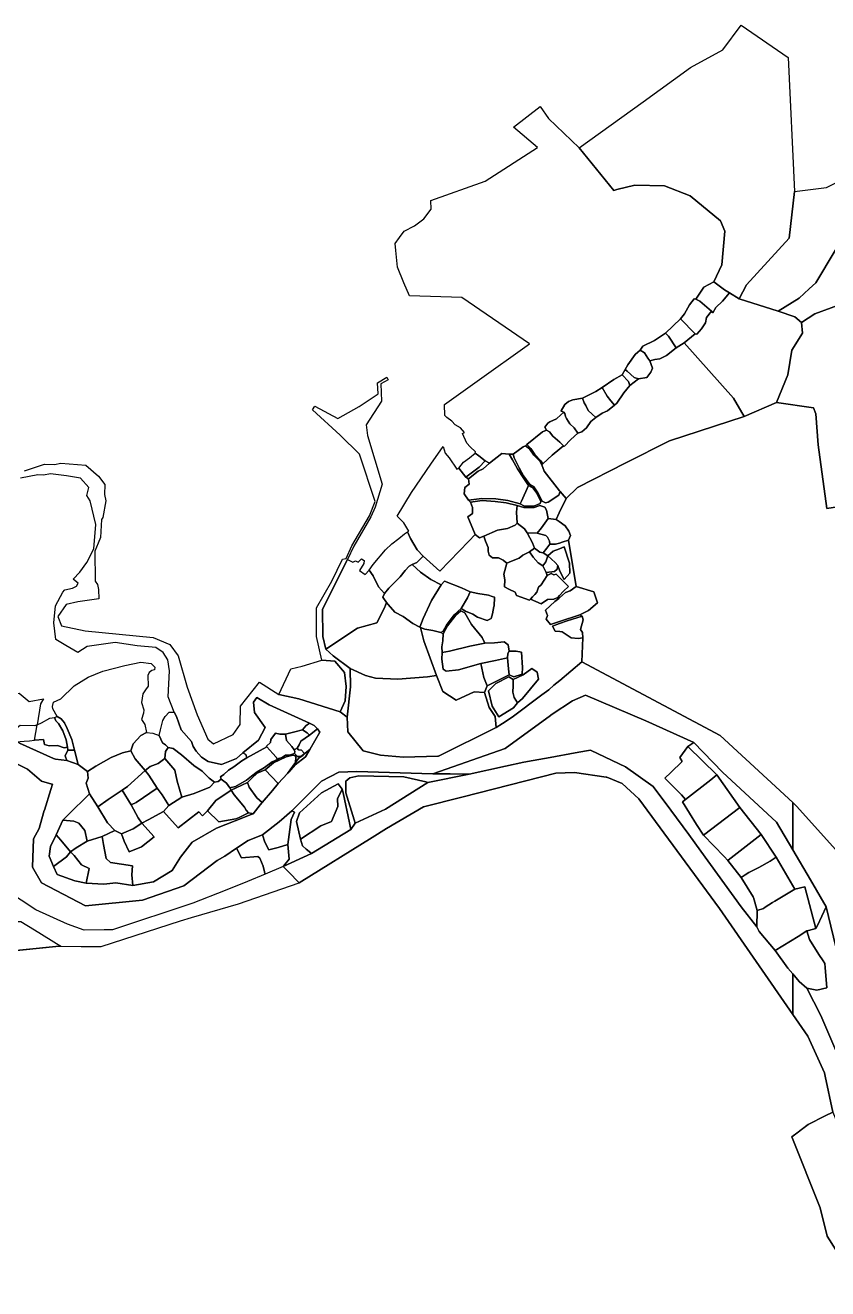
# Model space of a CAD drawing. Extents: x 544494 to 549037, y 1840490 to 1845220.
# Drawn here: x 546575 to 547019, y 1842071 to 1842772 of the extents above; entities that cross this region are included whole.
import ezdxf

# ---------------------------------------------------------------- set-up
doc = ezdxf.new("R2010")
doc.units = 0
doc.layers.add('Level 30', color=7, linetype='Continuous')

msp = doc.modelspace()

# ---------------------------------------------------------------- linework, layer by layer
at = {"layer": 'Level 30'}
for points in [[(546997.48, 1842753.92), (547001.06, 1842679.57), (546997.97, 1842653.77), (546974.4, 1842627.83), (546970.32, 1842620.04), (546964.9, 1842623.49), (546962.23, 1842625.04), (546956.35, 1842629.44), (546960.68, 1842638.98), (546962.32, 1842657.63), (546959.98, 1842663.26), (546943.18, 1842677.21), (546928.99, 1842682.68), (546912.44, 1842683.05), (546902.4787, 1842680.6131), (546900.79, 1842680.2), (546881.54, 1842703.78), (546917.0007, 1842729.2892), (546943.4, 1842748.28), (546961.19, 1842758.23), (546971.33, 1842771.76)], [(547045.33, 1842737.49), (547049.0336, 1842737.5961), (547069.76, 1842738.19), (547071.2473, 1842738.0392), (547088.6, 1842736.28), (547087.78, 1842695.28), (547053.63, 1842682.7), (547046.14, 1842678.19), (547033.78, 1842663.88), (547012.85, 1842629.02), (547009.13, 1842625.61), (547003.52, 1842620.47), (546991.85, 1842613.19), (546970.32, 1842620.04), (546974.4, 1842627.83), (546997.97, 1842653.77), (547001.06, 1842679.57), (547018.8, 1842681.76), (547050.96, 1842698.12), (547050.98, 1842701.75), (547027.06, 1842720.93)], [(546960.68, 1842638.98), (546956.35, 1842629.44), (546950.79, 1842626.49), (546946.21, 1842619.91), (546945.29, 1842620.15), (546942.85, 1842616.75), (546940.09, 1842611.76), (546937.84, 1842608.95), (546929.5, 1842601.04), (546923.31, 1842597.05), (546916.94, 1842593.83), (546915.48, 1842591.59), (546914.14, 1842590.44), (546912.67, 1842589.22), (546908.61, 1842583.42), (546907.02, 1842580.98), (546905.41, 1842577.9), (546900.76, 1842575.37), (546894.39, 1842570.84), (546890.84, 1842568.68), (546883.5, 1842565), (546878.1, 1842564.12), (546875.62, 1842563.1), (546873.61, 1842561.46), (546871.5492, 1842558.0065), (546871.42, 1842557.79), (546871.533, 1842557.7589), (546873.13, 1842557.32), (546871.4006, 1842555.7277), (546868.97, 1842553.49), (546865.43, 1842551.82), (546864.31, 1842551.18), (546862.56, 1842548.85), (546863.54, 1842547.32), (546861.19, 1842546.34), (546852.5, 1842539.36), (546851.77, 1842538.54), (546850.64, 1842538.02), (546844.94, 1842533.96), (546842.75, 1842533.88), (546838.72, 1842534.3), (546831.81, 1842528.95), (546829.55, 1842530.25), (546825.92, 1842532.95), (546823.88, 1842534.52), (546824.16, 1842535.22), (546821.11, 1842537.95), (546819.26, 1842539.97), (546817.01, 1842545.4), (546817.96, 1842546.03), (546815.88, 1842548.56), (546812.79, 1842550.29), (546811.04, 1842552.18), (546808.3, 1842554.34), (546807.15, 1842555.36), (546806.93, 1842561.53), (546825.1, 1842574.5), (546854.03, 1842595.06), (546816.64, 1842620.88), (546787.48, 1842621.8), (546784.47, 1842629.03), (546780.85, 1842637.72), (546779.88, 1842646.9), (546779.56, 1842650.78), (546781.93, 1842654.01), (546784.58, 1842657.59), (546790.34, 1842660.61), (546795.5, 1842664.35), (546799.55, 1842669.76), (546799.38, 1842674.56), (546829.4, 1842685.32), (546858.43, 1842703.9), (546845.16, 1842715.26), (546860.07, 1842726.76), (546864.53, 1842720.13), (546881.54, 1842703.78), (546900.79, 1842680.2), (546902.4787, 1842680.6131), (546912.44, 1842683.05), (546928.99, 1842682.68), (546943.18, 1842677.21), (546959.98, 1842663.26), (546962.32, 1842657.63)], [(547087.78, 1842695.28), (547084.76, 1842683.4), (547074.77, 1842644.8), (547030.88, 1842626.74), (547030.34, 1842618.36), (547012.19, 1842611.71), (547004.8, 1842606.92), (547001.1, 1842610.12), (546991.85, 1842613.19), (547003.52, 1842620.47), (547009.13, 1842625.61), (547012.85, 1842629.02), (547033.78, 1842663.88), (547046.14, 1842678.19), (547053.63, 1842682.7)], [(546955.67, 1842612.24), (546954.89, 1842613.31), (546948.45, 1842618.82), (546946.21, 1842619.91), (546950.79, 1842626.49), (546956.35, 1842629.44), (546962.23, 1842625.04), (546964.9, 1842623.49), (546961.03, 1842618.88), (546957.4, 1842615.34)], [(546997.27, 1842578.04), (546991, 1842562.63), (546973.04, 1842554.81), (546967.13, 1842564.99), (546939.88, 1842595.67), (546945.9, 1842600.73), (546946.75, 1842600.57), (546949.4, 1842603.44), (546951.61, 1842606.79), (546952.25, 1842609.78), (546954.89, 1842613.31), (546955.67, 1842612.24), (546957.4, 1842615.34), (546961.03, 1842618.88), (546964.9, 1842623.49), (546970.32, 1842620.04), (546991.85, 1842613.19), (547001.1, 1842610.12), (547004.8, 1842606.92), (547005.44, 1842601.1), (546999.47, 1842591.56)], [(546946.75, 1842600.57), (546945.9, 1842600.73), (546937.84, 1842608.95), (546940.09, 1842611.76), (546942.85, 1842616.75), (546945.29, 1842620.15), (546946.21, 1842619.91), (546948.45, 1842618.82), (546954.89, 1842613.31), (546952.25, 1842609.78), (546951.61, 1842606.79), (546949.4, 1842603.44)], [(547011.5, 1842559.56), (546991, 1842562.63), (546997.27, 1842578.04), (546999.47, 1842591.56), (547005.44, 1842601.1), (547004.8, 1842606.92), (547012.19, 1842611.71), (547030.34, 1842618.36), (547034.9, 1842605.26), (547049.79, 1842596.84), (547056.32, 1842579.13), (547054.87, 1842560.39), (547051.03, 1842521.17), (547048.52, 1842508.41), (547018.9, 1842503.76), (547014.04, 1842539.19), (547012.8, 1842556.38)], [(546945.9, 1842600.73), (546939.88, 1842595.67), (546935.44, 1842592.94), (546931.17, 1842599.31), (546929.5, 1842601.04), (546937.84, 1842608.95)], [(546923.48, 1842586.5), (546920.76, 1842585.71), (546919.64, 1842587.24), (546917.79, 1842590.17), (546915.48, 1842591.59), (546916.94, 1842593.83), (546923.31, 1842597.05), (546929.5, 1842601.04), (546931.17, 1842599.31), (546935.44, 1842592.94), (546930.1, 1842588.73), (546926.32, 1842586.74)], [(546880.63, 1842515.42), (546874.35, 1842509.34), (546870.98, 1842513.25), (546870.6966, 1842513.6079), (546862.11, 1842524.45), (546860.85, 1842528.08), (546861.55, 1842528.69), (546866.7, 1842533.32), (546870.8812, 1842536.8441), (546873, 1842538.63), (546873.22, 1842538.24), (546876.96, 1842542.06), (546880.85, 1842545.55), (546883.09, 1842546.37), (546885.65, 1842548.65), (546888.13, 1842552.16), (546890.82, 1842554.32), (546894.31, 1842556.72), (546897.32, 1842557.96), (546901.25, 1842561.04), (546902.52, 1842562.28), (546906.28, 1842568.05), (546909.64, 1842572), (546914.54, 1842575.77), (546919.16, 1842576.51), (546921.26, 1842579.38), (546922.21, 1842581.67), (546920.76, 1842585.71), (546923.48, 1842586.5), (546926.32, 1842586.74), (546930.1, 1842588.73), (546935.44, 1842592.94), (546939.88, 1842595.67), (546967.13, 1842564.99), (546973.04, 1842554.81), (546931.69, 1842541.41), (546907.48, 1842529.2)], [(546919.16, 1842576.51), (546914.54, 1842575.77), (546912.15, 1842576.45), (546908.28, 1842579.89), (546907.02, 1842580.98), (546908.61, 1842583.42), (546912.67, 1842589.22), (546914.14, 1842590.44), (546915.48, 1842591.59), (546917.79, 1842590.17), (546919.64, 1842587.24), (546920.76, 1842585.71), (546922.21, 1842581.67), (546921.26, 1842579.38)], [(546914.54, 1842575.77), (546909.64, 1842572), (546908.93, 1842574.23), (546905.41, 1842577.9), (546907.02, 1842580.98), (546908.28, 1842579.89), (546912.15, 1842576.45)], [(546775.6816, 1842575.2566), (546771.73, 1842573.01), (546771.92, 1842563.27), (546763.42, 1842550.24), (546764.23, 1842544.27), (546772.41, 1842517.25), (546768.5, 1842504.58), (546766.05, 1842499.25), (546756.76, 1842482.95), (546753.16, 1842475.53), (546739.21, 1842447.99), (546739.41, 1842432.9), (546741.08, 1842425.83), (546745.26, 1842422.08), (546754.67, 1842415.19), (546754.9, 1842404.9), (546752.97, 1842388.1), (546749.09, 1842391.09), (546751.84, 1842397.19), (546752.35, 1842405.08), (546751.54, 1842412.93), (546746.12, 1842419.16), (546738.84, 1842419.67), (546736, 1842432.84), (546735.95, 1842448.8), (546744.43, 1842463.6), (546750.47, 1842475.71), (546752.39, 1842476.07), (546755.55, 1842483.12), (546765.34, 1842499.81), (546768.43, 1842507.74), (546759.89, 1842533.99), (546749.16, 1842544.47), (546733.69, 1842558.53), (546735.12, 1842560.61), (546747.83, 1842553.77), (546759.72, 1842560.31), (546770.14, 1842567.5), (546769.74, 1842573.51), (546774.9084, 1842576.631)], [(546902.52, 1842562.28), (546901.25, 1842561.04), (546899.25, 1842563.53), (546897.21, 1842566.14), (546894.39, 1842570.84), (546900.76, 1842575.37), (546905.41, 1842577.9), (546908.93, 1842574.23), (546909.64, 1842572), (546906.28, 1842568.05)], [(546894.31, 1842556.72), (546890.82, 1842554.32), (546888.75, 1842556.05), (546886.51, 1842558.18), (546885.29, 1842560.98), (546884.37, 1842562.46), (546883.5, 1842565), (546890.84, 1842568.68), (546894.39, 1842570.84), (546897.21, 1842566.14), (546899.25, 1842563.53), (546901.25, 1842561.04), (546897.32, 1842557.96)], [(546883.09, 1842546.37), (546880.85, 1842545.55), (546878.75, 1842548.49), (546876.35, 1842550.74), (546874.55, 1842553.66), (546874.1, 1842554.76), (546873.61, 1842556.59), (546873.13, 1842557.32), (546871.533, 1842557.7589), (546871.42, 1842557.79), (546871.5492, 1842558.0065), (546873.61, 1842561.46), (546875.62, 1842563.1), (546878.1, 1842564.12), (546883.5, 1842565), (546884.37, 1842562.46), (546885.29, 1842560.98), (546886.51, 1842558.18), (546888.75, 1842556.05), (546890.82, 1842554.32), (546888.13, 1842552.16), (546885.65, 1842548.65)], [(546873.22, 1842538.24), (546873, 1842538.63), (546871.25, 1842540.29), (546870.9109, 1842540.5835), (546867.09, 1842543.89), (546865.21, 1842546.4), (546863.54, 1842547.32), (546862.56, 1842548.85), (546864.31, 1842551.18), (546865.43, 1842551.82), (546868.97, 1842553.49), (546871.4006, 1842555.7277), (546873.13, 1842557.32), (546873.61, 1842556.59), (546874.1, 1842554.76), (546874.55, 1842553.66), (546876.35, 1842550.74), (546878.75, 1842548.49), (546880.85, 1842545.55), (546876.96, 1842542.06)], [(546866.7, 1842533.32), (546861.55, 1842528.69), (546860.41, 1842530.25), (546857.06, 1842533.86), (546854.76, 1842537.03), (546852.5, 1842539.36), (546861.19, 1842546.34), (546863.54, 1842547.32), (546865.21, 1842546.4), (546867.09, 1842543.89), (546870.9109, 1842540.5835), (546871.25, 1842540.29), (546873, 1842538.63), (546870.8812, 1842536.8441)], [(546804.41, 1842469.18), (546795.16, 1842477.5), (546791.81, 1842480.94), (546788.04, 1842487.24), (546786.51, 1842490.83), (546787.22, 1842491.21), (546784.48, 1842495.86), (546780.63, 1842499.54), (546788.57, 1842512.73), (546799.3619, 1842528.334), (546806.22, 1842538.25), (546807.39, 1842534.48), (546809.56, 1842531.87), (546813.71, 1842525.59), (546814.88, 1842526.25), (546818.74, 1842521.14), (546820.26, 1842520.28), (546820.59, 1842517.27), (546818.2, 1842515.47), (546817.88, 1842512), (546820.17, 1842508.45), (546821.38, 1842507.32), (546822.49, 1842504.32), (546822.41, 1842501.05), (546819.84, 1842499.26), (546823.99, 1842489.44), (546820.3972, 1842485.7224)], [(546845.55, 1842531.84), (546844.94, 1842533.96), (546850.64, 1842538.02), (546851.77, 1842538.54), (546854.07, 1842536.87), (546856.55, 1842533.42), (546859.83, 1842529.99), (546860.85, 1842528.08), (546862.11, 1842524.45), (546870.6966, 1842513.6079), (546870.98, 1842513.25), (546870.6864, 1842512.3314), (546870.36, 1842511.31), (546864.37, 1842507.36), (546862.85, 1842506.98), (546861.01, 1842507.85), (546858.75, 1842512.59), (546856.55, 1842515.87), (546854.2, 1842517.22), (546850.75, 1842521.88), (546848.34, 1842526.34)], [(546861.55, 1842528.69), (546860.85, 1842528.08), (546859.83, 1842529.99), (546856.55, 1842533.42), (546854.07, 1842536.87), (546851.77, 1842538.54), (546852.5, 1842539.36), (546854.76, 1842537.03), (546857.06, 1842533.86), (546860.41, 1842530.25)], [(546823.88, 1842534.52), (546825.92, 1842532.95), (546829.55, 1842530.25), (546826.2, 1842526.75), (546818.74, 1842521.14), (546814.88, 1842526.25), (546817.54, 1842529.51), (546820.84, 1842531.86)], [(546842.75, 1842533.88), (546844.63, 1842530.78), (546847.4, 1842525.77), (546850.49, 1842520.97), (546853.5, 1842516.61), (546849.55, 1842507.92), (546848.91, 1842506.44), (546842.02, 1842508.19), (546835.41, 1842509.23), (546827.69, 1842509.36), (546820.17, 1842508.45), (546817.88, 1842512), (546818.2, 1842515.47), (546820.59, 1842517.27), (546820.26, 1842520.28), (546825.52, 1842524.49), (546828.42, 1842525.82), (546831.81, 1842528.95), (546838.72, 1842534.3)], [(546870.6003, 1842501.4935), (546868.84, 1842497.81), (546864.39, 1842498.25), (546863.58, 1842502.84), (546862.51, 1842504.61), (546859.83, 1842505.57), (546856.62, 1842504.43), (546850.92, 1842504.47), (546847.24, 1842505.51), (546841.08, 1842507.04), (546835.08, 1842507.64), (546827.79, 1842508.27), (546821.38, 1842507.32), (546820.17, 1842508.45), (546827.69, 1842509.36), (546835.41, 1842509.23), (546842.02, 1842508.19), (546848.91, 1842506.44), (546851.01, 1842505.23), (546856.44, 1842505.17), (546859.95, 1842506.6), (546860.31, 1842507.72), (546858.16, 1842512.28), (546856.08, 1842515.08), (546853.5, 1842516.61), (546850.49, 1842520.97), (546847.4, 1842525.77), (546844.63, 1842530.78), (546842.75, 1842533.88), (546844.94, 1842533.96), (546845.55, 1842531.84), (546848.34, 1842526.34), (546850.75, 1842521.88), (546854.2, 1842517.22), (546856.55, 1842515.87), (546858.75, 1842512.59), (546861.01, 1842507.85), (546862.85, 1842506.98), (546864.37, 1842507.36), (546870.36, 1842511.31), (546870.6864, 1842512.3314), (546870.98, 1842513.25), (546874.35, 1842509.34)], [(546829.55, 1842530.25), (546831.81, 1842528.95), (546828.42, 1842525.82), (546825.52, 1842524.49), (546820.26, 1842520.28), (546818.74, 1842521.14), (546826.2, 1842526.75)], [(546851.01, 1842505.23), (546848.91, 1842506.44), (546849.55, 1842507.92), (546853.5, 1842516.61), (546856.08, 1842515.08), (546858.16, 1842512.28), (546860.31, 1842507.72), (546859.95, 1842506.6), (546856.44, 1842505.17)], [(546821.38, 1842507.32), (546827.79, 1842508.27), (546835.08, 1842507.64), (546841.08, 1842507.04), (546847.24, 1842505.51), (546846.83, 1842501.81), (546847.22, 1842495.79), (546846.09, 1842494.53), (546841.82, 1842492.73), (546836.4, 1842491.9), (546828.82, 1842488.42), (546826.26, 1842487.58), (546823.99, 1842489.44), (546819.84, 1842499.26), (546822.41, 1842501.05), (546822.49, 1842504.32)], [(546847.24, 1842505.51), (546850.92, 1842504.47), (546856.62, 1842504.43), (546859.83, 1842505.57), (546862.51, 1842504.61), (546863.58, 1842502.84), (546864.39, 1842498.25), (546860.77, 1842493.18), (546858.28, 1842490.22), (546852.78, 1842490.35), (546851.26, 1842492.5), (546847.22, 1842495.79), (546846.83, 1842501.81)], [(546856.91, 1842481.9), (546853.98, 1842479.87), (546850.3, 1842477.92), (546848.26, 1842476.24), (546844.08, 1842474.57), (546841.44, 1842473.61), (546839.49, 1842475.24), (546836.8, 1842476.48), (546833.58, 1842476.48), (546831.79, 1842477.95), (546831.12, 1842480.17), (546831.08, 1842482.21), (546829.6, 1842485.75), (546828.82, 1842488.42), (546836.4, 1842491.9), (546841.82, 1842492.73), (546846.09, 1842494.53), (546847.22, 1842495.79), (546851.26, 1842492.5), (546852.78, 1842490.35), (546855.75, 1842484.81)], [(546876.85, 1842488.87), (546875.74, 1842486.36), (546872.11, 1842485.24), (546870.6174, 1842484.7088), (546868.57, 1842483.98), (546865.34, 1842484.03), (546865.16, 1842485.72), (546864.13, 1842488.02), (546863.07, 1842488.92), (546858.28, 1842490.22), (546860.77, 1842493.18), (546864.39, 1842498.25), (546868.84, 1842497.81), (546870.5742, 1842496.5402), (546873.77, 1842494.2), (546875.85, 1842491.31)], [(546786.51, 1842490.83), (546788.04, 1842487.24), (546791.81, 1842480.94), (546795.16, 1842477.5), (546791.6, 1842473.93), (546789.05, 1842472.79), (546787.31, 1842471.83), (546785.2, 1842469.49), (546782.42, 1842465.93), (546776.13, 1842459.71), (546773.61, 1842456.74), (546770.33, 1842460.34), (546767.45, 1842466.43), (546765.09, 1842469.66), (546767.32, 1842472.81), (546774.29, 1842480.85), (546777.79, 1842484.16), (546781.68, 1842487.21), (546784.69, 1842489.82)], [(546883.63, 1842432.17), (546883.17, 1842418.83), (546870.896, 1842408.5584), (546867.5982, 1842405.7986), (546864.72, 1842403.39), (546860.8265, 1842400.4511), (546844.45, 1842388.09), (546839.1601, 1842384.6417), (546835.66, 1842382.36), (546834.99, 1842388.56), (546831.65, 1842393.45), (546829.11, 1842401.77), (546830.55, 1842405.53), (546835.07, 1842407.76), (546842.76, 1842411.6), (546845.45, 1842410.45), (546850.08, 1842412), (546850.25, 1842415.75), (546849.67, 1842424.18), (546846.65, 1842424.78), (546842.8, 1842424.66), (546842.16, 1842428.3), (546840.07, 1842429.99), (546834.61, 1842429.4), (546829.26, 1842429.09), (546827.8, 1842432.34), (546821.85, 1842439.51), (546818.24, 1842446.04), (546815.99, 1842447.11), (546813.25, 1842444.66), (546808.65, 1842438.84), (546806.13, 1842434.38), (546804.88, 1842435.12), (546806.2, 1842435.92), (546808, 1842439.08), (546812.38, 1842444.81), (546816.09, 1842448.39), (546818.54, 1842446.9), (546822.66, 1842445.17), (546825.27, 1842443.52), (546830.64, 1842441.71), (546832.74, 1842442.79), (546833.58, 1842445.46), (546834.3487, 1842449.4816), (546834.4, 1842449.75), (546834.68, 1842454.61), (546833.2909, 1842455.0786), (546831.39, 1842455.72), (546825.51, 1842456.62), (546821.23, 1842457.67), (546816.28, 1842459.94), (546806.92, 1842463.48), (546805.05, 1842461.45), (546799.32, 1842464.56), (546793.71, 1842468.47), (546789.05, 1842472.79), (546791.6, 1842473.93), (546795.16, 1842477.5), (546804.41, 1842469.18), (546820.3972, 1842485.7224), (546823.99, 1842489.44), (546826.26, 1842487.58), (546828.82, 1842488.42), (546829.6, 1842485.75), (546831.08, 1842482.21), (546831.12, 1842480.17), (546831.79, 1842477.95), (546833.58, 1842476.48), (546836.8, 1842476.48), (546839.49, 1842475.24), (546841.44, 1842473.61), (546839.76, 1842467.34), (546840.48, 1842464.35), (546840.22, 1842460.48), (546842.66, 1842459.16), (546846.18, 1842457.38), (546846.78, 1842455.62), (546854.05, 1842452.95), (546854.63, 1842453.56), (546860.62, 1842450.9), (546864.02, 1842453.41), (546867.61, 1842453.49), (546869.71, 1842454.46), (546870.7241, 1842455.5391), (546872.99, 1842457.95), (546875.72, 1842460.54), (546870.6872, 1842465.6322), (546868.94, 1842467.4), (546867.57, 1842467.05), (546866.01, 1842467.78), (546863.93, 1842466.77), (546863.34, 1842468.37), (546867.92, 1842468.91), (546869.33, 1842470.26), (546869.76, 1842472.18), (546870.6723, 1842469.716), (546870.93, 1842469.02), (546873.34, 1842464.39), (546876.36, 1842467.96), (546876.17, 1842473.58), (546873.23, 1842482.56), (546870.6291, 1842481.5153), (546867.23, 1842480.15), (546864.15, 1842477.67), (546861.64, 1842479.21), (546863.65, 1842481.93), (546865.34, 1842484.03), (546868.57, 1842483.98), (546870.6174, 1842484.7088), (546872.11, 1842485.24), (546875.74, 1842486.36), (546879.86, 1842460.55), (546876.7, 1842458.2), (546874.06, 1842457.34), (546870.7288, 1842454.2789), (546870.36, 1842453.94), (546868.2, 1842452.32), (546863, 1842447.5), (546864.11, 1842444.59), (546863.28, 1842442.44), (546865.64, 1842439.45), (546870.7767, 1842441.1779), (546881.99, 1842444.95), (546883.21, 1842444.2), (546874.93, 1842441.49), (546870.7809, 1842440.0362), (546866.91, 1842438.68), (546868.27, 1842435.82), (546870.797, 1842435.6316), (546872.16, 1842435.53), (546877.2, 1842432.18), (546881.05, 1842431.83)], [(546858.28, 1842490.22), (546863.07, 1842488.92), (546864.13, 1842488.02), (546865.16, 1842485.72), (546865.34, 1842484.03), (546863.65, 1842481.93), (546861.64, 1842479.21), (546859.82, 1842479.72), (546856.91, 1842481.9), (546855.75, 1842484.81), (546852.78, 1842490.35)], [(546861.64, 1842479.21), (546864.15, 1842477.67), (546863.15, 1842474.34), (546861.43, 1842471.99), (546858.88, 1842473.74), (546856.1, 1842476.82), (546853.98, 1842479.87), (546856.91, 1842481.9), (546859.82, 1842479.72)], [(546870.6723, 1842469.716), (546869.76, 1842472.18), (546868.22, 1842473.93), (546864.15, 1842477.67), (546867.23, 1842480.15), (546870.6291, 1842481.5153), (546873.23, 1842482.56), (546876.17, 1842473.58), (546876.36, 1842467.96), (546873.34, 1842464.39), (546870.93, 1842469.02)], [(546758.79, 1842437.52), (546741.08, 1842425.83), (546739.41, 1842432.9), (546739.21, 1842447.99), (546753.16, 1842475.53), (546756.1, 1842474.16), (546757.63, 1842474.85), (546759.12, 1842474.12), (546760.95, 1842475.89), (546762.41, 1842474.95), (546762.13, 1842473.26), (546759.76, 1842469.54), (546762.93, 1842467.33), (546765.09, 1842469.66), (546767.45, 1842466.43), (546770.33, 1842460.34), (546773.61, 1842456.74), (546772.76, 1842454.64), (546774.75, 1842451.69), (546773.59, 1842448.83), (546769.41, 1842440.54)], [(546863.34, 1842468.37), (546863.93, 1842466.77), (546860.56, 1842461.56), (546859.08, 1842460.17), (546858.06, 1842457.44), (546857.1, 1842456.12), (546855.65, 1842454.91), (546854.63, 1842453.56), (546854.05, 1842452.95), (546846.78, 1842455.62), (546846.18, 1842457.38), (546842.66, 1842459.16), (546840.22, 1842460.48), (546840.48, 1842464.35), (546839.76, 1842467.34), (546841.44, 1842473.61), (546844.08, 1842474.57), (546848.26, 1842476.24), (546850.3, 1842477.92), (546853.98, 1842479.87), (546856.1, 1842476.82), (546858.88, 1842473.74), (546861.43, 1842471.99)], [(546867.92, 1842468.91), (546863.34, 1842468.37), (546861.43, 1842471.99), (546863.15, 1842474.34), (546864.15, 1842477.67), (546868.22, 1842473.93), (546869.76, 1842472.18), (546869.33, 1842470.26)], [(546789.05, 1842472.79), (546793.71, 1842468.47), (546799.32, 1842464.56), (546805.05, 1842461.45), (546799.66, 1842452.78), (546795.1, 1842442.93), (546793.29, 1842438.04), (546789.35, 1842440.03), (546783.94, 1842443.99), (546779.47, 1842446.37), (546775.7, 1842450.6), (546774.75, 1842451.69), (546772.76, 1842454.64), (546773.61, 1842456.74), (546776.13, 1842459.71), (546782.42, 1842465.93), (546785.2, 1842469.49), (546787.31, 1842471.83)], [(546863.93, 1842466.77), (546866.01, 1842467.78), (546867.57, 1842467.05), (546868.94, 1842467.4), (546870.6872, 1842465.6322), (546875.72, 1842460.54), (546872.99, 1842457.95), (546870.7241, 1842455.5391), (546869.71, 1842454.46), (546867.61, 1842453.49), (546864.02, 1842453.41), (546860.62, 1842450.9), (546854.63, 1842453.56), (546855.65, 1842454.91), (546857.1, 1842456.12), (546858.06, 1842457.44), (546859.08, 1842460.17), (546860.56, 1842461.56)], [(546805.05, 1842461.45), (546806.92, 1842463.48), (546816.28, 1842459.94), (546821.23, 1842457.67), (546819.69, 1842454.23), (546816.09, 1842448.39), (546812.38, 1842444.81), (546808, 1842439.08), (546806.2, 1842435.92), (546804.88, 1842435.12), (546800.55, 1842436.24), (546796.12, 1842436.97), (546793.71, 1842437.8), (546793.29, 1842438.04), (546795.1, 1842442.93), (546799.66, 1842452.78)], [(546886.8, 1842447.28), (546881.99, 1842444.95), (546870.7767, 1842441.1779), (546865.64, 1842439.45), (546863.28, 1842442.44), (546864.11, 1842444.59), (546863, 1842447.5), (546868.2, 1842452.32), (546870.36, 1842453.94), (546870.7288, 1842454.2789), (546874.06, 1842457.34), (546876.7, 1842458.2), (546879.86, 1842460.55), (546889.65, 1842457.68), (546891.83, 1842451.45)], [(546821.23, 1842457.67), (546825.51, 1842456.62), (546831.39, 1842455.72), (546833.2909, 1842455.0786), (546834.68, 1842454.61), (546834.4, 1842449.75), (546834.3487, 1842449.4816), (546833.58, 1842445.46), (546832.74, 1842442.79), (546830.64, 1842441.71), (546825.27, 1842443.52), (546822.66, 1842445.17), (546818.54, 1842446.9), (546816.09, 1842448.39), (546819.69, 1842454.23)], [(546763.1, 1842411.29), (546754.67, 1842415.19), (546745.26, 1842422.08), (546741.08, 1842425.83), (546758.79, 1842437.52), (546769.41, 1842440.54), (546773.59, 1842448.83), (546774.75, 1842451.69), (546775.7, 1842450.6), (546779.47, 1842446.37), (546783.94, 1842443.99), (546789.35, 1842440.03), (546793.29, 1842438.04), (546793.71, 1842437.8), (546795.41, 1842430.48), (546802.58, 1842411.27), (546797.44, 1842410.43), (546781.16, 1842409.26), (546768.61, 1842409.83)], [(546809.78, 1842424.72), (546805.56, 1842423.94), (546805.43, 1842427.19), (546806.08, 1842430.42), (546806.13, 1842434.38), (546808.65, 1842438.84), (546813.25, 1842444.66), (546815.99, 1842447.11), (546818.24, 1842446.04), (546821.85, 1842439.51), (546827.8, 1842432.34), (546829.26, 1842429.09), (546820.94, 1842427.44)], [(546883.46, 1842435.17), (546883.63, 1842432.17), (546881.05, 1842431.83), (546877.2, 1842432.18), (546872.16, 1842435.53), (546870.797, 1842435.6316), (546868.27, 1842435.82), (546866.91, 1842438.68), (546870.7809, 1842440.0362), (546874.93, 1842441.49), (546883.21, 1842444.2), (546883.78, 1842442.09), (546882.29, 1842436.72)], [(546830.55, 1842405.53), (546829.11, 1842401.77), (546823.33, 1842402.12), (546813.39, 1842397.63), (546806.08, 1842402.45), (546802.58, 1842411.27), (546795.41, 1842430.48), (546793.71, 1842437.8), (546796.12, 1842436.97), (546800.55, 1842436.24), (546804.88, 1842435.12), (546806.13, 1842434.38), (546806.08, 1842430.42), (546805.43, 1842427.19), (546805.56, 1842423.94), (546805.41, 1842420.31), (546806.21, 1842414.84), (546807.86, 1842413.69), (546814.63, 1842414.36), (546827.09, 1842417.9), (546828.83, 1842410.22)], [(546829.26, 1842429.09), (546834.61, 1842429.4), (546840.07, 1842429.99), (546842.16, 1842428.3), (546842.8, 1842424.66), (546842.08, 1842423.51), (546841.93, 1842421.09), (546835.22, 1842419.57), (546827.09, 1842417.9), (546814.63, 1842414.36), (546807.86, 1842413.69), (546806.21, 1842414.84), (546805.41, 1842420.31), (546805.56, 1842423.94), (546809.78, 1842424.72), (546820.94, 1842427.44)], [(546629.75, 1842416.82), (546638.58, 1842418.58), (546644.4, 1842417.94), (546646.33, 1842415.89), (546646.13, 1842414.42), (546644.62, 1842414.01), (546643.23, 1842412.86), (546642.53, 1842411.17), (546642.63, 1842405.27), (546641.16, 1842403.21), (546639.76, 1842401), (546638.94, 1842396.33), (546640.17, 1842392.29), (546640.15, 1842390.34), (546638.94, 1842386.83), (546640.85, 1842384.05), (546641.7, 1842379.69), (546638.61, 1842378.07), (546634.35, 1842373.38), (546632.95, 1842369.44), (546628.35, 1842368.28), (546622.18, 1842365.74), (546613.55, 1842360.92), (546609.06, 1842358.01), (546603.92, 1842361.86), (546601.77, 1842369.93), (546600.36, 1842375.82), (546597.8, 1842381.87), (546596.31, 1842384.99), (546594.46, 1842387.16), (546592.25, 1842388.45), (546589.8, 1842392.79), (546589.61, 1842394.09), (546590.24, 1842396.51), (546594.15, 1842398.37), (546601.59, 1842405.48), (546609.4, 1842410.35), (546617.57, 1842413.71)], [(546752.35, 1842405.08), (546751.84, 1842397.19), (546749.09, 1842391.09), (546726.16, 1842398.32), (546715.11, 1842400.78), (546721.69, 1842415.03), (546728.02, 1842416.38), (546738.84, 1842419.67), (546746.12, 1842419.16), (546751.54, 1842412.93)], [(546835.07, 1842407.76), (546830.55, 1842405.53), (546828.83, 1842410.22), (546827.09, 1842417.9), (546835.22, 1842419.57), (546841.93, 1842421.09), (546842.44, 1842415), (546842.76, 1842411.6)], [(546842.8, 1842424.66), (546846.65, 1842424.78), (546849.67, 1842424.18), (546850.25, 1842415.75), (546850.08, 1842412), (546845.45, 1842410.45), (546842.76, 1842411.6), (546842.44, 1842415), (546841.93, 1842421.09), (546842.08, 1842423.51)], [(546835.66, 1842382.36), (546803.5368, 1842366.5469), (546803.1598, 1842366.446), (546784.28, 1842366.03), (546771.37, 1842367.1), (546761.87, 1842369.5), (546753.42, 1842380.07), (546752.97, 1842388.1), (546754.9, 1842404.9), (546754.67, 1842415.19), (546763.1, 1842411.29), (546768.61, 1842409.83), (546781.16, 1842409.26), (546797.44, 1842410.43), (546802.58, 1842411.27), (546806.08, 1842402.45), (546813.39, 1842397.63), (546823.33, 1842402.12), (546829.11, 1842401.77), (546831.65, 1842393.45), (546834.99, 1842388.56)], [(546850.63, 1842411.66), (546845.04, 1842409.05), (546842.62, 1842410.45), (546835.42, 1842406.89), (546831.37, 1842402.69), (546833.28, 1842394.16), (546837.03, 1842388.29), (546845.27, 1842393.34), (546847.47, 1842396.06), (546850.25, 1842398.57), (546859.04, 1842409.13), (546858.4, 1842413.15), (546855.44, 1842415.16)], [(546845.04, 1842409.05), (546850.63, 1842411.66), (546855.44, 1842415.16), (546858.4, 1842413.15), (546859.04, 1842409.13), (546850.25, 1842398.57), (546847.47, 1842396.06), (546845.61, 1842399.07), (546844.75, 1842402.02), (546845.1, 1842405.47)], [(546842.62, 1842410.45), (546845.04, 1842409.05), (546845.1, 1842405.47), (546844.75, 1842402.02), (546845.61, 1842399.07), (546847.47, 1842396.06), (546845.27, 1842393.34), (546837.03, 1842388.29), (546833.28, 1842394.16), (546831.37, 1842402.69), (546835.42, 1842406.89)], [(546550.99, 1842399.88), (546571.17, 1842401.54), (546576.59, 1842396.88), (546584.6397, 1842398.385), (546583.04, 1842395.59), (546581.0827, 1842383.9659), (546579.87, 1842383.4), (546571.67, 1842383.55), (546567.56, 1842380.33), (546559.9, 1842376.74), (546554.46, 1842372.03), (546548.45, 1842368.87), (546544.59, 1842365.67), (546539.28, 1842361.61), (546533.54, 1842369.97), (546536.33, 1842390.5)], [(546730.04, 1842383.3), (546728.21, 1842381.05), (546723.96, 1842380.08), (546718.87, 1842378.79), (546715.71, 1842378.79), (546713.2, 1842379.2), (546710.72, 1842375.85), (546710.52, 1842374.05), (546708.17, 1842372.1), (546708.37, 1842371.63), (546697.39, 1842365.6), (546696.72, 1842367.42), (546695.22, 1842368.39), (546703.87, 1842375.41), (546707.54, 1842382.47), (546701.58, 1842390.65), (546701.01, 1842396.48), (546702.98, 1842399.11), (546709.76, 1842395.05), (546732.06, 1842384.73)], [(546980.38, 1842280.91), (546980.06, 1842271.91), (546971.43, 1842282.9), (546949.03, 1842313.9), (546942.37, 1842323.11), (546932.35, 1842336.61), (546922.65, 1842349.67), (546907.24, 1842360.66), (546899.97, 1842364.1), (546887.88, 1842369.81), (546885.68, 1842369.42), (546879.3105, 1842368.2934), (546865.44, 1842365.84), (546856.1199, 1842364.193), (546850.84, 1842363.26), (546840.84, 1842361.05), (546820.7, 1842356.6), (546810.039, 1842356.7157), (546800.43, 1842356.82), (546840.54, 1842370.86), (546853.45, 1842380.13), (546865.01, 1842388.5579), (546866.7, 1842389.79), (546877.99, 1842397.21), (546885.12, 1842400.28), (546918.53, 1842386.15), (546945.27, 1842374.09), (546941.79, 1842371.81), (546937.49, 1842365.77), (546938.71, 1842363.48), (546932.4, 1842357.39), (546929.17, 1842354.41), (546938.35, 1842345.05), (546940.64, 1842342.53), (546938.85, 1842341.16), (546946.68, 1842328.6), (546950.6, 1842322.8), (546961.95, 1842310.83), (546964.04, 1842308.62), (546971.44, 1842299.25), (546978.06, 1842288.53), (546978.31, 1842288.12)], [(546682.72, 1842355.08), (546683.08, 1842353.82), (546681.4, 1842352.41), (546679.38, 1842352.2), (546676.39, 1842354.28), (546672.57, 1842358.27), (546667.94, 1842361.4), (546661.17, 1842367.33), (546656.45, 1842370.81), (546653.77, 1842371.39), (546652.25, 1842372.86), (546650.63, 1842373.89), (546648.66, 1842378.05), (546649.51, 1842381.05), (546650.71, 1842386.3), (546652.14, 1842388.54), (546654.34, 1842390.83), (546657.02, 1842390.88), (546658.37, 1842388.59), (546660.89, 1842381.14), (546666.62, 1842374.71), (546667.53, 1842371.87), (546669.2, 1842369.25), (546672.17, 1842365.88), (546675.99, 1842363.59), (546683.25, 1842361.96), (546691.53, 1842365.25), (546695.22, 1842368.39), (546696.72, 1842367.42), (546697.39, 1842365.6), (546694.5, 1842363.95), (546690.13, 1842360.65), (546687.17, 1842358.72), (546684.63, 1842356.33)], [(546584.66, 1842375.71), (546579.6253, 1842375.311), (546581.0827, 1842383.9659), (546583.47, 1842385.08), (546588.21, 1842387.64), (546590.68, 1842387.9), (546591.38, 1842386.06), (546592.92, 1842384.66), (546595.38, 1842380.52), (546597.27, 1842375.63), (546597.99, 1842371.53), (546596.16, 1842371.17), (546592.38, 1842372.42), (546587.73, 1842372.21), (546585.08, 1842372.95)], [(546601.77, 1842369.93), (546598.16, 1842369.84), (546597.99, 1842371.53), (546597.27, 1842375.63), (546595.38, 1842380.52), (546592.92, 1842384.66), (546591.38, 1842386.06), (546590.68, 1842387.9), (546592.25, 1842388.45), (546594.46, 1842387.16), (546596.31, 1842384.99), (546597.8, 1842381.87), (546600.36, 1842375.82)], [(546736.49, 1842381.59), (546732.01, 1842378.15), (546730.79, 1842379.43), (546728.21, 1842381.05), (546730.04, 1842383.3), (546732.06, 1842384.73), (546734.64, 1842383.44)], [(546648.66, 1842378.05), (546650.63, 1842373.89), (546652.25, 1842372.86), (546653.77, 1842371.39), (546652.3, 1842369.11), (546651.88, 1842365.32), (546648.2, 1842362.49), (546643.82, 1842360.84), (546641.03, 1842358.66), (546635.51, 1842365.01), (546632.95, 1842369.44), (546634.35, 1842373.38), (546638.61, 1842378.07), (546641.7, 1842379.69), (546645.27, 1842379.2)], [(546723.66, 1842370.02), (546723.98, 1842369.07), (546723.78, 1842368.06), (546720.92, 1842367.17), (546718.87, 1842367.08), (546716.98, 1842365.79), (546715.09, 1842365.22), (546714.26, 1842364.68), (546713.54, 1842365.97), (546711.76, 1842368.04), (546708.37, 1842371.63), (546708.17, 1842372.1), (546710.52, 1842374.05), (546710.72, 1842375.85), (546713.2, 1842379.2), (546715.71, 1842378.79), (546718.87, 1842378.79), (546719.35, 1842375.29), (546722.32, 1842371.9)], [(546726.34, 1842372.8), (546725.32, 1842370.89), (546723.66, 1842370.02), (546722.32, 1842371.9), (546719.35, 1842375.29), (546718.87, 1842378.79), (546723.96, 1842380.08), (546728.21, 1842381.05), (546730.79, 1842379.43), (546732.01, 1842378.15), (546727.37, 1842374.85)], [(546737.91, 1842379.92), (546732.1975, 1842370.1605), (546728.7903, 1842367.4727), (546729.22, 1842368.22), (546727.71, 1842369.85), (546725.91, 1842370.12), (546725.32, 1842370.89), (546726.34, 1842372.8), (546727.37, 1842374.85), (546732.01, 1842378.15), (546736.49, 1842381.59)], [(547000, 1842340.79), (547000, 1842340.78), (546959.75, 1842378.02)], [(546597.99, 1842371.53), (546598.16, 1842369.84), (546596.63, 1842366.69), (546597.49, 1842364.03), (546591.36, 1842364.8), (546590.1923, 1842365.3156), (546571.2328, 1842373.6864), (546569.39, 1842374.5), (546573.9083, 1842374.858), (546576.8123, 1842375.0881), (546579.6253, 1842375.311), (546584.66, 1842375.71), (546585.08, 1842372.95), (546587.73, 1842372.21), (546592.38, 1842372.42), (546596.16, 1842371.17)], [(546601.77, 1842369.93), (546603.92, 1842361.86), (546597.49, 1842364.03), (546596.63, 1842366.69), (546598.16, 1842369.84)], [(546631.19, 1842349.75), (546628.32, 1842347.63), (546620.51, 1842342.44), (546614.76, 1842338.45), (546610.08, 1842345.6), (546608.27, 1842351.51), (546609.47, 1842354.31), (546609.06, 1842358.01), (546613.55, 1842360.92), (546622.18, 1842365.74), (546628.35, 1842368.28), (546632.95, 1842369.44), (546635.51, 1842365.01), (546641.03, 1842358.66)], [(546653.77, 1842371.39), (546656.45, 1842370.81), (546661.17, 1842367.33), (546667.94, 1842361.4), (546672.57, 1842358.27), (546676.39, 1842354.28), (546679.38, 1842352.2), (546676.83, 1842349.37), (546668.11, 1842345.86), (546661.25, 1842343.87), (546658.78, 1842352.63), (546657.5, 1842358.79), (546651.88, 1842365.32), (546652.3, 1842369.11)], [(546691, 1842349.74), (546687.95, 1842348.95), (546686.04, 1842351.57), (546683.08, 1842353.82), (546682.72, 1842355.08), (546684.63, 1842356.33), (546687.17, 1842358.72), (546690.13, 1842360.65), (546694.5, 1842363.95), (546697.39, 1842365.6), (546708.37, 1842371.63), (546711.76, 1842368.04), (546713.54, 1842365.97), (546714.26, 1842364.68), (546711.42, 1842363.3), (546707.1, 1842360.24), (546703, 1842357.88), (546699.99, 1842355.37), (546697.09, 1842353.3)], [(547000, 1842223.8693), (547000, 1842223.29), (546959.43, 1842281.98), (546914.74, 1842342.9), (546905.41, 1842351.4), (546896.87, 1842354.84), (546896.4978, 1842354.8944), (546879.02, 1842357.45), (546868.66, 1842357.11), (546851.9812, 1842352.8626), (546816.63, 1842343.86), (546795.21, 1842338.4), (546774.82, 1842326.4), (546766.86, 1842321.46), (546726.32, 1842296.32), (546720.4979, 1842302.3346), (546717.55, 1842305.38), (546733.24, 1842312.6), (546736.55, 1842314.63), (546754.97, 1842325.89), (546757.42, 1842329.42), (546774.22, 1842337.13), (546792.65, 1842348.78), (546797.76, 1842351.92), (546820.7, 1842356.6), (546840.84, 1842361.05), (546850.84, 1842363.26), (546856.1199, 1842364.193), (546865.44, 1842365.84), (546879.3105, 1842368.2934), (546885.68, 1842369.42), (546887.88, 1842369.81), (546899.97, 1842364.1), (546907.24, 1842360.66), (546922.65, 1842349.67), (546932.35, 1842336.61), (546942.37, 1842323.11), (546949.03, 1842313.9), (546971.43, 1842282.9), (546980.06, 1842271.91), (546981.36, 1842269.25), (546990.25, 1842258.78), (546997.36, 1842248.92), (547000, 1842245.84)], [(546729.22, 1842368.22), (546728.7903, 1842367.4727), (546727.2364, 1842366.2469), (546725.4, 1842366.42), (546725.39, 1842366.43), (546723.78, 1842368.06), (546723.98, 1842369.07), (546723.66, 1842370.02), (546725.32, 1842370.89), (546725.91, 1842370.12), (546727.71, 1842369.85)], [(546732.1975, 1842370.1605), (546729.85, 1842366.15), (546724.2, 1842361.68), (546724.299, 1842362.9456), (546725.96, 1842365.24), (546727.2364, 1842366.2469), (546727.31, 1842366.24), (546728.53, 1842367.02), (546728.7903, 1842367.4727)], [(546941.79, 1842371.81), (546958, 1842356.19), (546954.66, 1842353.44), (546940.64, 1842342.53), (546938.35, 1842345.05), (546929.17, 1842354.41), (546932.4, 1842357.39), (546938.71, 1842363.48), (546937.49, 1842365.77)], [(547013.6916, 1842272.7171), (547012.85, 1842270.94), (547006.63, 1842294.07), (547001.13, 1842292.85), (546990.8, 1842310.53), (546982.47, 1842323.15), (546970.67, 1842338.11), (546958, 1842356.19), (546941.79, 1842371.81), (546945.27, 1842374.09), (546961.09, 1842357.67), (546991.05, 1842329.89), (547000, 1842314.68), (547000, 1842314.67), (547009.7985, 1842298.0089), (547018.59, 1842283.06)], [(546661.25, 1842343.87), (546654.08, 1842339.17), (546650.33, 1842345.06), (546647.61, 1842348.86), (546643.05, 1842356.01), (546641.03, 1842358.66), (546643.82, 1842360.84), (546648.2, 1842362.49), (546651.88, 1842365.32), (546657.5, 1842358.79), (546658.78, 1842352.63)], [(546723.78, 1842368.06), (546725.39, 1842366.43), (546725.4, 1842366.42), (546724.53, 1842365.9), (546724.06, 1842366.69), (546722.9, 1842367.09), (546719.13, 1842366.13), (546715.7, 1842364.51), (546712.05, 1842362.87), (546707.55, 1842358.91), (546703.1, 1842357.18), (546700.15, 1842354.4), (546697.79, 1842351.88), (546691.35, 1842348.96), (546688.65, 1842347.68), (546687.95, 1842348.95), (546691, 1842349.74), (546697.09, 1842353.3), (546699.99, 1842355.37), (546703, 1842357.88), (546707.1, 1842360.24), (546711.42, 1842363.3), (546714.26, 1842364.68), (546715.09, 1842365.22), (546716.98, 1842365.79), (546718.87, 1842367.08), (546720.92, 1842367.17)], [(546724.53, 1842365.9), (546724.299, 1842362.9456), (546719.8654, 1842356.8215), (546714.65, 1842351.31), (546707.55, 1842358.91), (546712.05, 1842362.87), (546715.7, 1842364.51), (546719.13, 1842366.13), (546722.9, 1842367.09), (546724.06, 1842366.69)], [(546724.299, 1842362.9456), (546724.2, 1842361.68), (546720.64, 1842357.64), (546719.8654, 1842356.8215)], [(546725.4, 1842366.42), (546727.2364, 1842366.2469), (546725.96, 1842365.24), (546724.299, 1842362.9456), (546724.53, 1842365.9)], [(546727.31, 1842366.24), (546727.2364, 1842366.2469), (546728.7903, 1842367.4727), (546728.53, 1842367.02)], [(546635.98, 1842340.81), (546633.25, 1842339.51), (546628.32, 1842347.63), (546631.19, 1842349.75), (546641.03, 1842358.66), (546643.05, 1842356.01), (546647.61, 1842348.86)], [(546707.55, 1842358.91), (546714.65, 1842351.31), (546711.64, 1842347.55), (546705.8, 1842340.84), (546702.96, 1842343.42), (546698.59, 1842349.26), (546697.79, 1842351.88), (546700.15, 1842354.4), (546703.1, 1842357.18)], [(546800.43, 1842356.82), (546810.039, 1842356.7157), (546820.7, 1842356.6), (546797.76, 1842351.92), (546796.5514, 1842352.2005), (546784.36, 1842355.03), (546759.52, 1842355.53), (546754.48, 1842354.6), (546752.22, 1842352.74), (546752.27, 1842346.18), (546756.8479, 1842331.2819), (546757.42, 1842329.42), (546754.97, 1842325.89), (546754.2116, 1842329.5536), (546750.77, 1842346.18), (546750.19, 1842348.14), (546747.93, 1842351.13), (546738.73, 1842346.2), (546726.64, 1842335.02), (546724.88, 1842330.25), (546727.02, 1842320.52), (546728.23, 1842316.78), (546730.3138, 1842315.0412), (546732.82, 1842312.95), (546733.24, 1842312.6), (546717.55, 1842305.38), (546718.45, 1842306.49), (546720.85, 1842309.43), (546720.8441, 1842309.4945), (546720.11, 1842317.53), (546721.98, 1842331.46), (546723.77, 1842335.51), (546722.3, 1842336.24), (546738.68, 1842352.61), (546748.34, 1842357.66), (546758.28, 1842358.04)], [(546784.36, 1842355.03), (546796.5514, 1842352.2005), (546797.76, 1842351.92), (546792.65, 1842348.78), (546774.22, 1842337.13), (546757.42, 1842329.42), (546756.8479, 1842331.2819), (546752.27, 1842346.18), (546752.22, 1842352.74), (546754.48, 1842354.6), (546759.52, 1842355.53)], [(546958, 1842356.19), (546970.67, 1842338.11), (546950.6, 1842322.8), (546946.68, 1842328.6), (546938.85, 1842341.16), (546940.64, 1842342.53), (546954.66, 1842353.44)], [(546654.08, 1842339.17), (546651.09, 1842335.89), (546642.7, 1842331.19), (546639.18, 1842329.4), (546637.06, 1842332.31), (546633.25, 1842339.51), (546635.98, 1842340.81), (546647.61, 1842348.86), (546650.33, 1842345.06)], [(546687.95, 1842348.95), (546688.65, 1842347.68), (546680.22, 1842342.01), (546675.53, 1842336.24), (546672.78, 1842333.43), (546670.81, 1842335.67), (546659.21, 1842326.73), (546651.09, 1842335.89), (546654.08, 1842339.17), (546661.25, 1842343.87), (546668.11, 1842345.86), (546676.83, 1842349.37), (546679.38, 1842352.2), (546681.4, 1842352.41), (546683.08, 1842353.82), (546686.04, 1842351.57)], [(546704.7796, 1842339.5777), (546700.78, 1842334.63), (546700.2351, 1842334.7234), (546698.33, 1842335.05), (546697.02, 1842336.52), (546696.11, 1842338.29), (546690.39, 1842345.07), (546688.65, 1842347.68), (546691.35, 1842348.96), (546697.79, 1842351.88), (546698.59, 1842349.26), (546702.96, 1842343.42), (546705.8, 1842340.84)], [(546738.38, 1842327.97), (546727.02, 1842320.52), (546724.88, 1842330.25), (546726.64, 1842335.02), (546738.73, 1842346.2), (546747.93, 1842351.13), (546750.19, 1842348.14), (546747.56, 1842342.79), (546747.78, 1842338.69), (546744.26, 1842330.31)], [(546624.21, 1842325.3), (546617.17, 1842322.02), (546608.79, 1842319.37), (546607.59, 1842325.3), (546604.18, 1842329.29), (546601.43, 1842330.4), (546595.26, 1842331.13), (546598.07, 1842333.85), (546610.08, 1842345.6), (546614.76, 1842338.45), (546620.01, 1842329.56)], [(546634.24, 1842326.26), (546627.8, 1842323.44), (546624.21, 1842325.3), (546620.01, 1842329.56), (546614.76, 1842338.45), (546620.51, 1842342.44), (546628.32, 1842347.63), (546633.25, 1842339.51), (546637.06, 1842332.31), (546639.18, 1842329.4)], [(546681.75, 1842330.14), (546675.53, 1842336.24), (546680.22, 1842342.01), (546688.65, 1842347.68), (546690.39, 1842345.07), (546696.11, 1842338.29), (546697.02, 1842336.52), (546698.33, 1842335.05), (546693.16, 1842332.51), (546691.17, 1842331.87)], [(546750.77, 1842346.18), (546754.2116, 1842329.5536), (546754.97, 1842325.89), (546736.55, 1842314.63), (546733.24, 1842312.6), (546732.82, 1842312.95), (546730.3138, 1842315.0412), (546728.23, 1842316.78), (546727.02, 1842320.52), (546738.38, 1842327.97), (546744.26, 1842330.31), (546747.78, 1842338.69), (546747.56, 1842342.79), (546750.19, 1842348.14)], [(546690.91, 1842330.58), (546680.5, 1842326.59), (546667.05, 1842318.79), (546660.54, 1842310.48), (546655.9, 1842303.17), (546645.55, 1842296.81), (546634.14, 1842294.76), (546633.61, 1842300.72), (546633.91, 1842305.69), (546621.74, 1842307.64), (546619.36, 1842309.76), (546617.83, 1842317.51), (546617.17, 1842322.02), (546624.21, 1842325.3), (546627.8, 1842323.44), (546629.34, 1842319.32), (546632.17, 1842313.54), (546638.87, 1842316.26), (546646.04, 1842321.84), (546639.18, 1842329.4), (546642.7, 1842331.19), (546651.09, 1842335.89), (546659.21, 1842326.73), (546670.81, 1842335.67), (546672.78, 1842333.43), (546675.53, 1842336.24), (546681.75, 1842330.14), (546691.17, 1842331.87), (546693.16, 1842332.51), (546698.33, 1842335.05), (546700.2351, 1842334.7234), (546700.78, 1842334.63), (546699.6797, 1842334.1785)], [(546723.77, 1842335.51), (546721.98, 1842331.46), (546720.11, 1842317.53), (546714.78, 1842315.95), (546709.53, 1842314.61), (546707.32, 1842318.86), (546706, 1842322.82), (546715.33, 1842330.15), (546722.3, 1842336.24)], [(546964.27, 1842308.8), (546964.04, 1842308.62), (546961.95, 1842310.83), (546950.6, 1842322.8), (546970.67, 1842338.11), (546982.47, 1842323.15)], [(546595.26, 1842331.13), (546601.43, 1842330.4), (546604.18, 1842329.29), (546607.59, 1842325.3), (546608.79, 1842319.37), (546602.65, 1842315.66), (546599.56, 1842313.45), (546594.15, 1842320), (546591.69, 1842322.91)], [(546639.18, 1842329.4), (546646.04, 1842321.84), (546638.87, 1842316.26), (546632.17, 1842313.54), (546629.34, 1842319.32), (546627.8, 1842323.44), (546634.24, 1842326.26)], [(546591.69, 1842322.91), (546594.15, 1842320), (546599.56, 1842313.45), (546597.38, 1842310.76), (546590.12, 1842305.33), (546587.68, 1842311.1), (546588.51, 1842316.42)], [(546617.17, 1842322.02), (546617.83, 1842317.51), (546619.36, 1842309.76), (546621.74, 1842307.64), (546633.91, 1842305.69), (546633.61, 1842300.72), (546634.14, 1842294.76), (546624.69, 1842296.37), (546618.05, 1842295.55), (546608.34, 1842296.09), (546609.87, 1842304.26), (546605.62, 1842306.24), (546601.62, 1842311.43), (546599.56, 1842313.45), (546602.65, 1842315.66), (546608.79, 1842319.37)], [(546720.8441, 1842309.4945), (546720.85, 1842309.43), (546718.45, 1842306.49), (546717.55, 1842305.38), (546707.55, 1842301.02), (546707.42, 1842301.53), (546707.1769, 1842302.4523), (546706.35, 1842305.59), (546704.58, 1842310.01), (546703.47, 1842310.98), (546694.48, 1842310.21), (546691.68, 1842315.6), (546698.1, 1842319.78), (546706, 1842322.82), (546707.32, 1842318.86), (546709.53, 1842314.61), (546714.78, 1842315.95), (546720.11, 1842317.53)], [(546982.47, 1842323.15), (546990.8, 1842310.53), (546987.47, 1842308.25), (546981.3, 1842304.82), (546975.69, 1842302.09), (546973.57, 1842300.67), (546971.44, 1842299.25), (546964.04, 1842308.62), (546964.27, 1842308.8)], [(546609.87, 1842304.26), (546608.34, 1842296.09), (546601.94, 1842297.42), (546592.21, 1842300.84), (546590.12, 1842305.33), (546597.38, 1842310.76), (546599.56, 1842313.45), (546601.62, 1842311.43), (546605.62, 1842306.24)], [(546990.8, 1842310.53), (547001.13, 1842292.85), (546990.13, 1842286.2), (546988.72, 1842285.34), (546984.71, 1842282.72), (546983.73, 1842282.08), (546980.38, 1842280.91), (546978.31, 1842288.12), (546978.06, 1842288.53), (546971.44, 1842299.25), (546973.57, 1842300.67), (546975.69, 1842302.09), (546981.3, 1842304.82), (546987.47, 1842308.25)], [(547008.78, 1842269.83), (547007.9, 1842269.59), (547003.06, 1842266.62), (546990.25, 1842258.78), (546981.36, 1842269.25), (546980.06, 1842271.91), (546980.38, 1842280.91), (546983.73, 1842282.08), (546984.71, 1842282.72), (546988.72, 1842285.34), (546990.13, 1842286.2), (547001.13, 1842292.85), (547006.63, 1842294.07), (547012.85, 1842270.94)], [(546567.98, 1842274.81), (546571.6228, 1842274.8373), (546571.99, 1842274.84), (546579.5678, 1842270.1833), (546594.17, 1842261.21), (546593.08, 1842261.1), (546591.5026, 1842260.9409), (546573.35, 1842259.11), (546529.18, 1842254.64), (546527.24, 1842262.05), (546525.87, 1842264.23), (546522.19, 1842264.23), (546518.06, 1842266.74), (546515.77, 1842271.04), (546525.92, 1842268.63), (546535.94, 1842266.63), (546545.97, 1842267.03), (546548.73, 1842267.14), (546557.45, 1842268.8), (546560.65, 1842270.62), (546564.3993, 1842272.7632)], [(547007.9, 1842269.59), (547009.23, 1842264.79), (547014.56, 1842256.52), (547016.8267, 1842252.9894), (547017.77, 1842251.52), (547017.9591, 1842249.369), (547018.95, 1842238.1), (547013.36, 1842236.87), (547007.9, 1842237.89), (547003.63, 1842241.61), (547000, 1842245.84), (546997.36, 1842248.92), (546990.25, 1842258.78), (547003.06, 1842266.62)], [(546591.5026, 1842260.9409), (546591.53, 1842260.94), (546529.18, 1842254.64), (546573.35, 1842259.11)], [(547015.28, 1842116.14), (546999.59, 1842155.41), (547008.58, 1842162.33), (547018.05, 1842167.02), (547022.27, 1842169.11), (547025.8025, 1842160.5775), (547029.78, 1842150.97), (547035.7381, 1842131.4165), (547036.45, 1842129.08), (547039.6927, 1842123.6014), (547047.4, 1842110.58), (547055.4588, 1842095.441), (547060.41, 1842086.14), (547064.92, 1842074.9), (547063.49, 1842072.49), (547061.8803, 1842072.3095), (547052.43, 1842071.25), (547043.94, 1842073.28), (547029.95, 1842083.17), (547019.02, 1842100.32)]]:
    msp.add_lwpolyline(points, close=True, dxfattribs=at)
for points in [[(547023.89, 1842314.59), (547002.06, 1842338.88), (547000, 1842340.78), (547000, 1842340.79), (546959.75, 1842378.02), (546883.17, 1842418.83), (546883.63, 1842432.17), (546883.46, 1842435.17), (546882.29, 1842436.72), (546883.78, 1842442.09), (546883.21, 1842444.2), (546881.99, 1842444.95), (546886.8, 1842447.28), (546891.83, 1842451.45), (546889.65, 1842457.68), (546879.86, 1842460.55), (546875.74, 1842486.36), (546876.85, 1842488.87), (546875.85, 1842491.31), (546873.77, 1842494.2), (546870.5742, 1842496.5402), (546868.84, 1842497.81), (546870.6003, 1842501.4935), (546874.35, 1842509.34), (546880.63, 1842515.42), (546907.48, 1842529.2), (546931.69, 1842541.41), (546973.04, 1842554.81), (546991, 1842562.63), (547011.5, 1842559.56), (547012.8, 1842556.38), (547014.04, 1842539.19), (547018.9, 1842503.76), (547048.52, 1842508.41)], [(546574, 1842524.69), (546585.26, 1842528.35), (546590.71, 1842528.17), (546594.24, 1842528.91), (546608.14, 1842527.85), (546615.12, 1842521.69), (546618.61, 1842517.06), (546618.47, 1842511.59), (546619.14, 1842508.02), (546617.49, 1842498.86), (546616.78, 1842497.69), (546616.21, 1842487.67), (546614.88, 1842484.66), (546613.11, 1842480.1), (546613.32, 1842463.48), (546614.53, 1842461.65), (546615.11, 1842458.92), (546615.26, 1842453.73), (546603.7, 1842452.02), (546597.21, 1842450.59), (546592.64, 1842443.97), (546594.68, 1842438.78), (546607.77, 1842436.1), (546645.47, 1842432.35), (546654.71, 1842428.49), (546659.19, 1842422.07), (546664.28, 1842404.87), (546669.77, 1842389.35), (546675.67, 1842375.9), (546678.86, 1842373.43), (546689.71, 1842378.47), (546693.57, 1842384), (546693.79, 1842394.3), (546704.46, 1842407.48), (546715.11, 1842400.78), (546726.16, 1842398.32), (546749.09, 1842391.09), (546752.97, 1842388.1), (546753.42, 1842380.07), (546761.87, 1842369.5), (546771.37, 1842367.1), (546784.28, 1842366.03), (546803.1598, 1842366.446), (546803.34, 1842366.45), (546803.5368, 1842366.5469), (546835.66, 1842382.36), (546839.1601, 1842384.6417), (546844.45, 1842388.09), (546860.8265, 1842400.4511), (546864.72, 1842403.39), (546867.5982, 1842405.7986), (546870.896, 1842408.5584), (546883.17, 1842418.83), (546959.75, 1842378.02), (547000, 1842340.78), (547000, 1842325.088), (547000, 1842314.68), (546991.05, 1842329.89), (546961.09, 1842357.67), (546945.27, 1842374.09), (546918.53, 1842386.15), (546885.12, 1842400.28), (546877.99, 1842397.21), (546866.7, 1842389.79), (546865.01, 1842388.5579), (546853.45, 1842380.13), (546840.54, 1842370.86), (546800.43, 1842356.82), (546758.28, 1842358.04), (546748.34, 1842357.66), (546738.68, 1842352.61), (546722.3, 1842336.24), (546715.33, 1842330.15), (546706, 1842322.82), (546698.1, 1842319.78), (546691.68, 1842315.6), (546685.23, 1842311.05), (546680.96, 1842308.59), (546662.39, 1842294.64), (546639.58, 1842286.64), (546607.83, 1842283.5), (546583.46, 1842296.37), (546578.58, 1842305.01), (546579.09, 1842320.64), (546582.2182, 1842326.3849), (546583.7668, 1842331.8506), (546585.07, 1842336.45), (546585.1363, 1842336.6592), (546588.74, 1842348.03), (546589.6454, 1842351.0311), (546589.15, 1842351.07), (546583.53, 1842352.66), (546575.7, 1842359.31), (546565.82, 1842364.23)], [(546571.2328, 1842373.6864), (546590.1923, 1842365.3156), (546591.36, 1842364.8), (546597.49, 1842364.03), (546603.92, 1842361.86), (546609.06, 1842358.01), (546609.47, 1842354.31), (546608.27, 1842351.51), (546610.08, 1842345.6), (546598.07, 1842333.85), (546595.26, 1842331.13), (546591.69, 1842322.91), (546588.51, 1842316.42), (546587.68, 1842311.1), (546590.12, 1842305.33), (546592.21, 1842300.84), (546601.94, 1842297.42), (546608.34, 1842296.09), (546618.05, 1842295.55), (546624.69, 1842296.37), (546634.14, 1842294.76), (546645.55, 1842296.81), (546655.9, 1842303.17), (546660.54, 1842310.48), (546667.05, 1842318.79), (546680.5, 1842326.59), (546690.91, 1842330.58), (546699.6797, 1842334.1785), (546700.78, 1842334.63), (546704.7796, 1842339.5777), (546705.8, 1842340.84), (546711.64, 1842347.55), (546714.65, 1842351.31), (546719.8654, 1842356.8215), (546720.64, 1842357.64), (546724.2, 1842361.68), (546729.85, 1842366.15), (546732.1975, 1842370.1605), (546737.91, 1842379.92), (546736.49, 1842381.59), (546734.64, 1842383.44), (546732.06, 1842384.73), (546709.76, 1842395.05), (546702.98, 1842399.11), (546701.01, 1842396.48), (546701.58, 1842390.65), (546707.54, 1842382.47), (546703.87, 1842375.41), (546695.22, 1842368.39), (546691.53, 1842365.25), (546683.25, 1842361.96), (546675.99, 1842363.59), (546672.17, 1842365.88), (546669.2, 1842369.25), (546667.53, 1842371.87), (546666.62, 1842374.71), (546660.89, 1842381.14), (546658.37, 1842388.59), (546657.02, 1842390.88), (546653.72, 1842399.44), (546654.51, 1842413.9), (546653.56, 1842419.95), (546651.03, 1842423.98), (546646.86, 1842426.86), (546636.51, 1842427.71), (546624.39, 1842429.49), (546608.84, 1842427.29), (546603.62, 1842424.01), (546596.97, 1842427.87), (546591.3664, 1842431.1969), (546590.32, 1842440.41), (546591.23, 1842449.85), (546595.38, 1842457.54), (546596.2435, 1842458.6496), (546596.38, 1842458.76), (546600.75, 1842459.68), (546602.84, 1842460.75), (546603.77, 1842462.48), (546601.19, 1842464.48), (546601.1086, 1842464.6467), (546604.7, 1842468.63), (546608.73, 1842473.82), (546612.5, 1842481.46), (546613.56, 1842494.92), (546610.55, 1842508.05), (546608.5617, 1842511.1168), (546609.7, 1842515.52), (546605.05, 1842520.6), (546597.28, 1842521.97), (546588.58, 1842523.04), (546584.5332, 1842522.3408), (546581.48, 1842522.43), (546571.8516, 1842520.7213)], [(546565.82, 1842364.23), (546575.7, 1842359.31), (546583.53, 1842352.66), (546589.15, 1842351.07), (546589.6454, 1842351.0311), (546588.74, 1842348.03), (546585.1363, 1842336.6592), (546585.07, 1842336.45), (546583.7668, 1842331.8506), (546582.2182, 1842326.3849), (546579.09, 1842320.64), (546578.58, 1842305.01), (546583.46, 1842296.37), (546607.83, 1842283.5), (546639.58, 1842286.64), (546662.39, 1842294.64), (546680.96, 1842308.59), (546685.23, 1842311.05), (546691.68, 1842315.6), (546694.48, 1842310.21), (546703.47, 1842310.98), (546704.58, 1842310.01), (546706.35, 1842305.59), (546707.1769, 1842302.4523), (546707.42, 1842301.53), (546707.55, 1842301.02), (546697.72, 1842296.97), (546685.34, 1842292.1), (546667.35, 1842285.02), (546622.88, 1842270.27), (546618.2388, 1842270.2226), (546607.21, 1842270.11), (546597.88, 1842273.3), (546580.29, 1842281.24), (546564.05, 1842291.98)], [(546529.18, 1842254.64), (546591.53, 1842260.94), (546591.5026, 1842260.9409), (546593.08, 1842261.1), (546594.17, 1842261.21), (546605.5844, 1842261.0839), (546608.65, 1842261.05), (546616.58, 1842260.97), (546660.54, 1842275.14), (546666.7, 1842277.13), (546692.76, 1842284.63), (546726.32, 1842296.32), (546766.86, 1842321.46), (546774.82, 1842326.4), (546795.21, 1842338.4), (546816.63, 1842343.86), (546851.9812, 1842352.8626), (546868.66, 1842357.11), (546879.02, 1842357.45), (546896.4978, 1842354.8944), (546896.87, 1842354.84), (546905.41, 1842351.4), (546914.74, 1842342.9), (546959.43, 1842281.98), (547000, 1842223.29), (547000, 1842223.28), (547003.3229, 1842218.4772), (547008.33, 1842211.24), (547017.64, 1842190.98), (547018.0499, 1842189.0439), (547022.27, 1842169.11), (547018.05, 1842167.02), (547008.58, 1842162.33), (547002.37, 1842157.55), (546999.59, 1842155.41), (547015.28, 1842116.14), (547019.02, 1842100.32), (547029.95, 1842083.17)], [(547025.17, 1842255.42), (547018.59, 1842283.06), (547009.7973, 1842298.0156), (547000, 1842314.68), (547000, 1842325.088), (547000, 1842340.78), (547002.06, 1842338.88), (547023.89, 1842314.59)], [(547027.26, 1842195.62), (547015.68, 1842222.7), (547007.9, 1842237.89), (547013.36, 1842236.87), (547018.95, 1842238.1), (547017.9591, 1842249.369), (547017.77, 1842251.52), (547016.8267, 1842252.9894), (547014.56, 1842256.52), (547009.23, 1842264.79), (547007.9, 1842269.59), (547008.78, 1842269.83), (547012.85, 1842270.94), (547013.6916, 1842272.7171), (547018.59, 1842283.06), (547025.17, 1842255.42)], [(547022.27, 1842169.11), (547018.0499, 1842189.0439), (547017.64, 1842190.98), (547008.33, 1842211.24), (547003.3229, 1842218.4772), (547000, 1842223.28), (547000, 1842223.29), (547000, 1842223.8693), (547000, 1842245.84), (547003.63, 1842241.61), (547007.9, 1842237.89), (547015.68, 1842222.7), (547027.26, 1842195.62)]]:
    msp.add_lwpolyline(points, dxfattribs=at)

doc.saveas('drawing.dxf')
